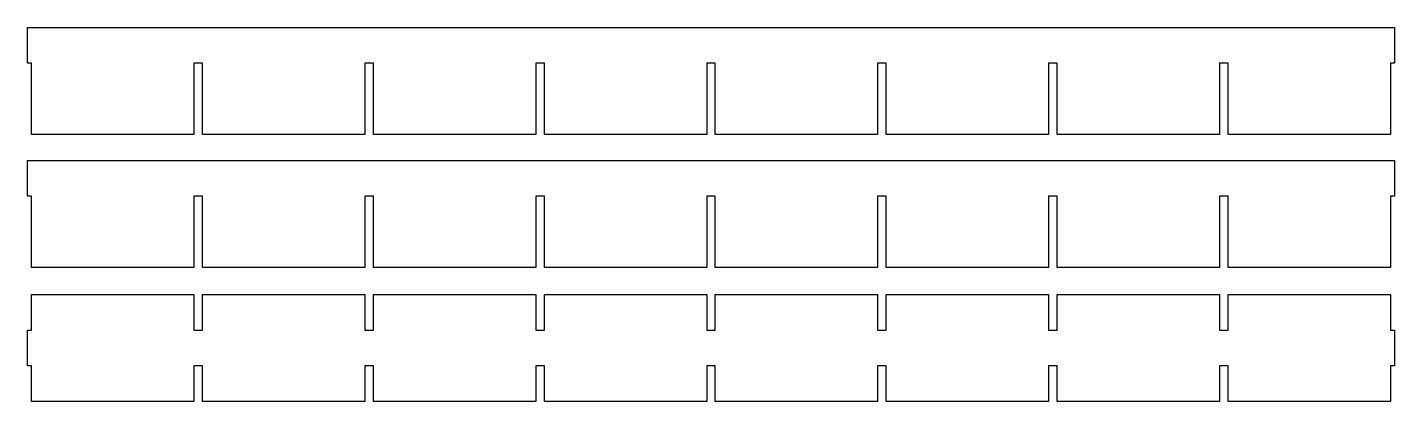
# Model space of a CAD drawing. Extents: x 41 to 681, y -214 to -39.
import ezdxf

# ---------------------------------------------------------------- set-up
doc = ezdxf.new("R2010")
doc.units = 0
doc.header["$MEASUREMENT"] = 0
doc.layers.add('LAYER_1', color=7, linetype='CONTINUOUS')

msp = doc.modelspace()

# ---------------------------------------------------------------- linework, layer by layer
at = {"layer": 'LAYER_1', "color": 7}
for points in [[(198.9, -88.96), (122.9, -88.96), (122.9, -55.63), (118.9, -55.63), (118.9, -88.96), (42.9, -88.96), (42.9, -55.63), (40.9, -55.63), (40.9, -38.97), (680.9, -38.97), (680.9, -55.63), (678.9, -55.63), (678.9, -88.96), (602.9, -88.96), (602.9, -55.63), (598.9, -55.63), (598.9, -88.96), (522.9, -88.96), (522.9, -55.63), (518.9, -55.63), (518.9, -88.96), (442.9, -88.96), (442.9, -55.63), (438.9, -55.63), (438.9, -88.96), (362.9, -88.96), (362.9, -55.63), (358.9, -55.63), (358.9, -88.96), (282.9, -88.96), (282.9, -55.63), (278.9, -55.63), (278.9, -88.96), (202.9, -88.96), (202.9, -55.63), (198.9, -55.63), (198.9, -88.96)], [(198.9, -151.14), (122.9, -151.14), (122.9, -117.81), (118.9, -117.81), (118.9, -151.14), (42.9, -151.14), (42.9, -117.81), (40.9, -117.81), (40.9, -101.14), (680.9, -101.14), (680.9, -117.81), (678.9, -117.81), (678.9, -151.14), (602.9, -151.14), (602.9, -117.81), (598.9, -117.81), (598.9, -151.14), (522.9, -151.14), (522.9, -117.81), (518.9, -117.81), (518.9, -151.14), (442.9, -151.14), (442.9, -117.81), (438.9, -117.81), (438.9, -151.14), (362.9, -151.14), (362.9, -117.81), (358.9, -117.81), (358.9, -151.14), (282.9, -151.14), (282.9, -117.81), (278.9, -117.81), (278.9, -151.14), (202.9, -151.14), (202.9, -117.81), (198.9, -117.81), (198.9, -151.14)], [(42.9, -213.89), (42.9, -197.22), (40.9, -197.22), (40.9, -180.56), (42.9, -180.56), (42.9, -163.89), (118.9, -163.89), (118.9, -180.56), (122.9, -180.56), (122.9, -163.89), (198.9, -163.89), (198.9, -180.56), (202.9, -180.56), (202.9, -163.89), (278.9, -163.89), (278.9, -180.56), (282.9, -180.56), (282.9, -163.89), (358.9, -163.89), (358.9, -180.56), (362.9, -180.56), (362.9, -163.89), (438.9, -163.89), (438.9, -180.56), (442.9, -180.56), (442.9, -163.89), (518.9, -163.89), (518.9, -180.56), (522.9, -180.56), (522.9, -163.89), (598.9, -163.89), (598.9, -180.56), (602.9, -180.56), (602.9, -163.89), (678.9, -163.89), (678.9, -180.56), (680.9, -180.56), (680.9, -197.22), (678.9, -197.22), (678.9, -213.89), (602.9, -213.89), (602.9, -197.22), (598.9, -197.22), (598.9, -213.89), (522.9, -213.89), (522.9, -197.22), (518.9, -197.22), (518.9, -213.89), (442.9, -213.89), (442.9, -197.22), (438.9, -197.22), (438.9, -213.89), (362.9, -213.89), (362.9, -197.22), (358.9, -197.22), (358.9, -213.89), (282.9, -213.89), (282.9, -197.22), (278.9, -197.22), (278.9, -213.89), (202.9, -213.89), (202.9, -197.22), (198.9, -197.22), (198.9, -213.89), (122.9, -213.89), (122.9, -197.22), (118.9, -197.22), (118.9, -213.89), (42.9, -213.89)]]:
    msp.add_lwpolyline(points, dxfattribs=at)

doc.saveas('drawing.dxf')
